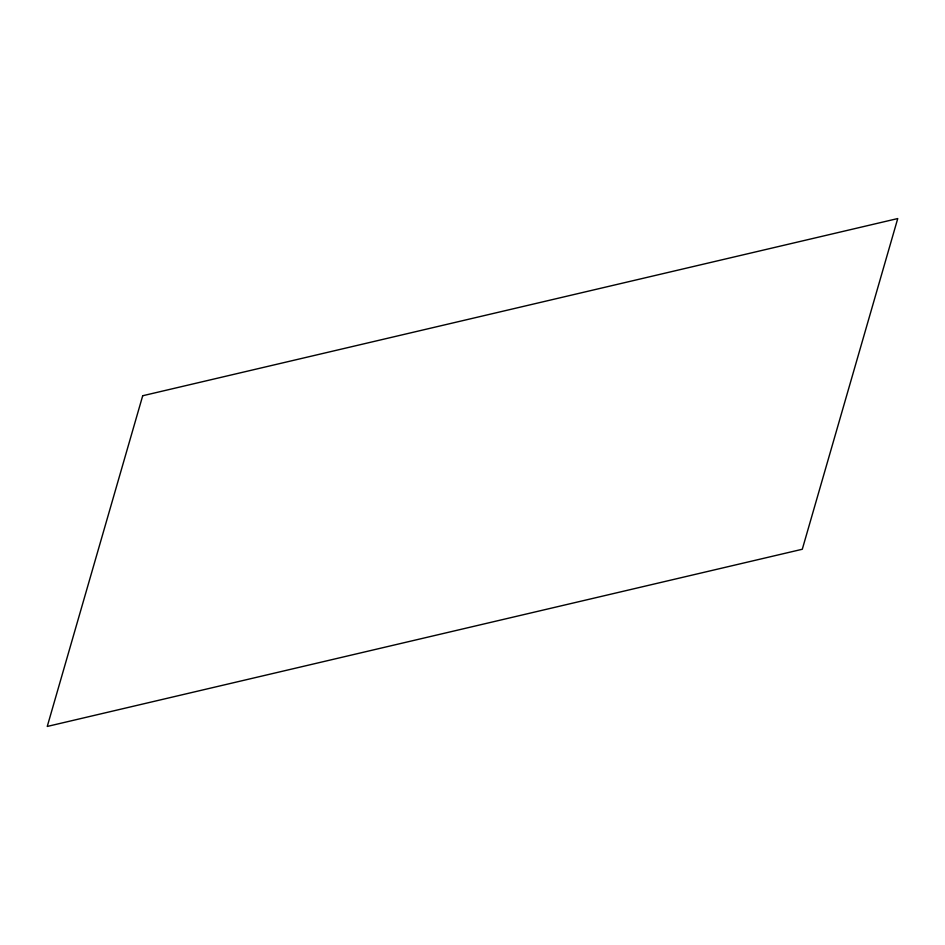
<?xml version="1.0" encoding="UTF-8"?>
<svg xmlns="http://www.w3.org/2000/svg" width="945" height="945" viewBox="0 0 945 945"><rect width="100%" height="100%" fill="white"/><g stroke="black" fill="none" stroke-linecap="round" stroke-linejoin="round"><path stroke-width="1.42" d="M142.707 395.742L47.25 726.445L802.293 549.258L897.75 218.555L142.707 395.742"/></g></svg>
